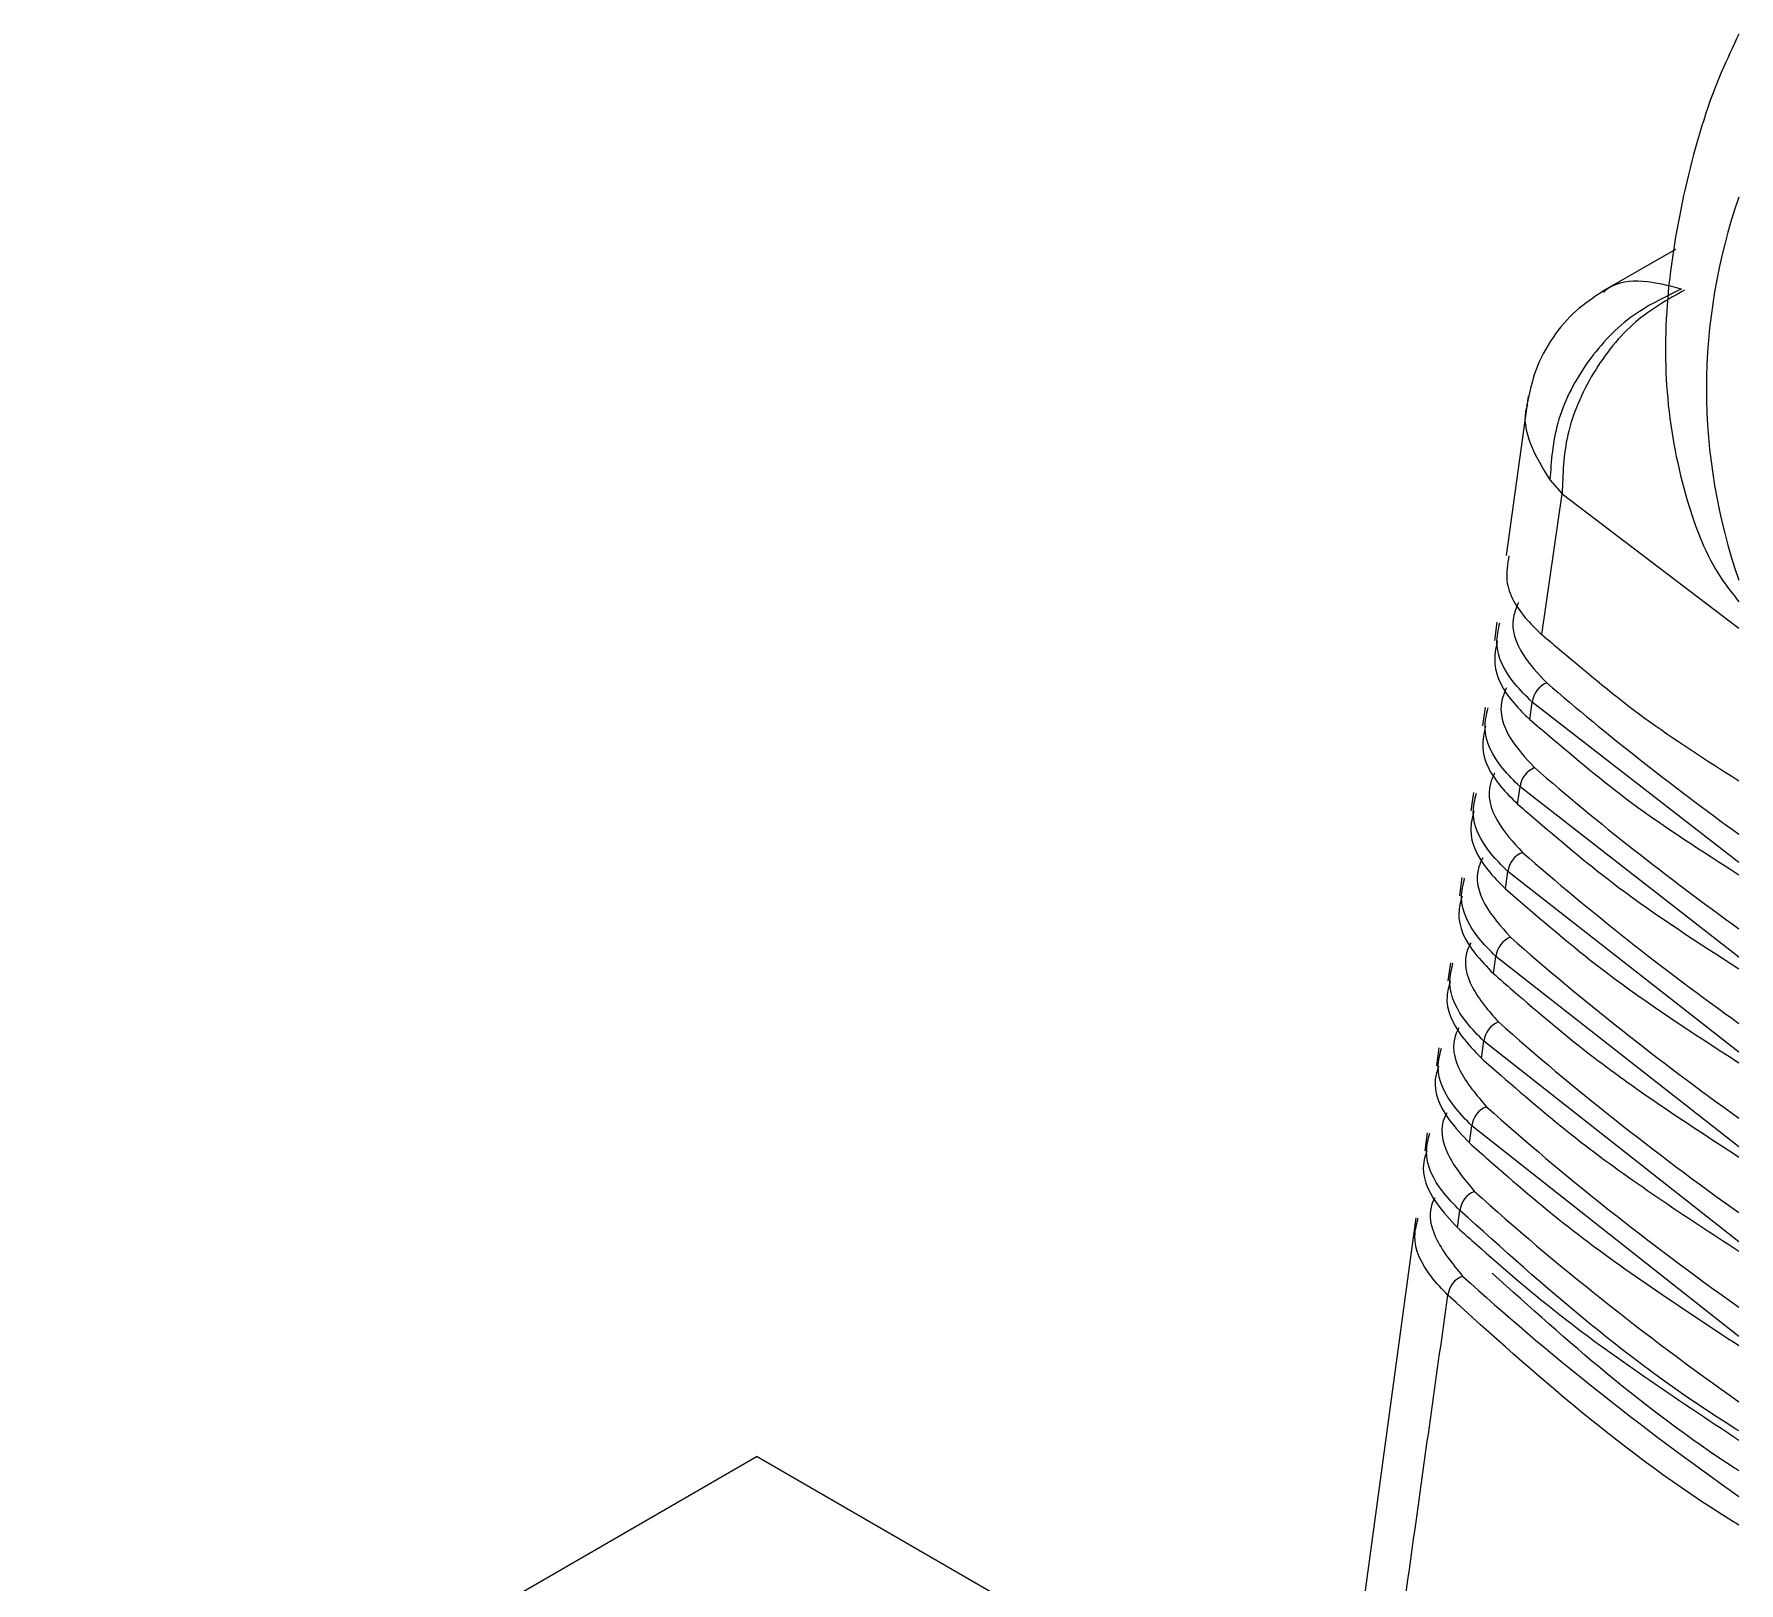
# Model space of a CAD drawing. Extents: x 17.3 to 113.1, y 4.8 to 84.5.
# Drawn here: x 25.653 to 26.62, y 14.753 to 15.631 of the extents above; entities that cross this region are included whole.
import ezdxf

# ---------------------------------------------------------------- set-up
doc = ezdxf.new("R2010")
doc.units = 0
doc.header["$MEASUREMENT"] = 0
doc.layers.add('OBJECT', color=7, linetype='CONTINUOUS')

msp = doc.modelspace()

# ---------------------------------------------------------------- linework, layer by layer
at = {"layer": 'OBJECT'}
for p, q in [((26.58368, 15.50919), (26.54223, 15.48526)), ((26.50016, 15.42577), (26.48769, 15.33565)), ((26.51251, 15.3785), (26.51947, 15.37064)), ((26.50797, 15.29079), (26.51947, 15.37064)), ((26.51947, 15.37064), (26.61971, 15.29445)), ((26.48244, 15.29776), (26.48101, 15.28739)), ((26.47576, 15.24947), (26.47433, 15.23912)), ((26.50107, 15.24274), (26.50247, 15.25255)), ((26.61971, 15.16163), (26.50247, 15.25255)), ((26.46916, 15.20122), (26.46776, 15.19091)), ((26.49419, 15.19469), (26.49559, 15.20448)), ((26.61971, 15.10788), (26.49559, 15.20448)), ((26.46262, 15.153), (26.46123, 15.14271)), ((26.48732, 15.14666), (26.48872, 15.15642)), ((26.61971, 15.05413), (26.48872, 15.15642)), ((26.45608, 15.10478), (26.45469, 15.09452)), ((26.48048, 15.09863), (26.48186, 15.10837)), ((26.61971, 15.00036), (26.48186, 15.10837)), ((26.44954, 15.05657), (26.44815, 15.04632)), ((26.47365, 15.05062), (26.47503, 15.06033)), ((26.61971, 14.94659), (26.47503, 15.06033)), ((26.443, 15.00835), (26.44161, 14.99812)), ((26.46685, 15.00261), (26.46822, 15.0123)), ((26.61971, 14.8928), (26.46822, 15.0123)), ((26.43646, 14.96014), (26.39238, 14.6352)), ((26.46006, 14.95461), (26.46143, 14.96428)), ((26.06297, 14.82472), (25.65284, 14.58796)), ((26.06297, 14.82472), (26.29154, 14.69276))]:
    msp.add_line(p, q, dxfattribs=at)
for centre, radius, start, end in [((26.93121, 15.43024), 0.32989, 160.77814, 199.22186), ((26.51582, 15.25105), 0.01343, 112.41288, 173.59459), ((26.5089, 15.20298), 0.0134, 112.23658, 173.56176), ((26.502, 15.15491), 0.01337, 112.06073, 173.52895), ((26.49512, 15.10686), 0.01334, 111.88575, 173.49682), ((26.48826, 15.05881), 0.01331, 111.71215, 173.46376), ((26.48142, 15.01078), 0.01328, 111.53852, 173.43181), ((26.47459, 14.96275), 0.01325, 111.36539, 173.40004), ((26.46779, 14.91474), 0.01323, 111.19425, 173.3671)]:
    msp.add_arc(centre, radius, start, end, dxfattribs=at)
for centre, major_axis, start_param, end_param in [((28.33238, 15.98556), (2.19481, 0.01673), 3.728866, 3.812771), ((28.33238, 15.93493), (2.19806, 0.01676), 3.725454, 3.814614), ((28.33238, 15.8843), (2.20131, 0.01678), 3.722051, 3.816448), ((28.33238, 15.83368), (2.20456, 0.01681), 3.718656, 3.818272), ((28.33238, 15.78305), (2.20781, 0.01683), 3.715269, 3.820086), ((28.33237, 15.73243), (2.21105, 0.01686), 3.71189, 3.821891), ((28.33237, 15.6818), (2.2143, 0.01688), 3.708519, 3.823687), ((28.33237, 15.63117), (2.21755, 0.01691), 3.705156, 3.825474)]:
    msp.add_ellipse(centre, major_axis=major_axis, ratio=0.582304, start_param=start_param, end_param=end_param, dxfattribs=at)
for points, knots in [([(26.61971, 15.63127), (26.61627, 15.62404), (26.60323, 15.59669), (26.58887, 15.54709), (26.57787, 15.4847), (26.57734, 15.42354), (26.58821, 15.36927), (26.60294, 15.33062), (26.61625, 15.31381), (26.61971, 15.30943)], [0, 0, 0, 0, 0.063675, 0.241034, 0.420455, 0.602839, 0.787656, 0.94478, 1, 1, 1, 1]), ([(26.58716, 15.48672), (26.57971, 15.48862), (26.56481, 15.49242), (26.54969, 15.49055), (26.54381, 15.48561), (26.54284, 15.48478)], [0, 0, 0, 0, 0.454567, 0.909134, 1, 1, 1, 1]), ([(26.54246, 15.4854), (26.53724, 15.48192), (26.52648, 15.47475), (26.51362, 15.45948), (26.50373, 15.44138), (26.50091, 15.42784), (26.4995, 15.42105)], [0, 0, 0, 0, 0.23446, 0.483486, 0.741055, 1, 1, 1, 1]), ([(26.58716, 15.48672), (26.5772, 15.48196), (26.55657, 15.4721), (26.53151, 15.4446), (26.51485, 15.41161), (26.51327, 15.38929), (26.51251, 15.3785)], [0, 0, 0, 0, 0.241562, 0.4999998, 0.7584389, 1, 1, 1, 1]), ([(26.58888, 15.4861), (26.57933, 15.48074), (26.55951, 15.46963), (26.53578, 15.43985), (26.52052, 15.40478), (26.51982, 15.38175), (26.51947, 15.37064)], [0, 0, 0, 0, 0.24117, 0.5, 0.75883, 1, 1, 1, 1]), ([(26.49977, 15.421), (26.49962, 15.42058), (26.49715, 15.41361), (26.50025, 15.39863), (26.50842, 15.38521), (26.51251, 15.3785)], [0, 0, 0, 0, 0.031421, 0.515711, 1, 1, 1, 1]), ([(26.48926, 15.33547), (26.48846, 15.3308), (26.48633, 15.3184), (26.49529, 15.30291), (26.50512, 15.29352), (26.50797, 15.29079)], [0, 0, 0, 0, 0.300153, 0.797328, 1, 1, 1, 1]), ([(26.49465, 15.30891), (26.49354, 15.30616), (26.48962, 15.29642), (26.49497, 15.28007), (26.50578, 15.26866), (26.5107, 15.26347)], [0, 0, 0, 0, 0.176886, 0.625687, 1, 1, 1, 1]), ([(26.50247, 15.25255), (26.49907, 15.25593), (26.4888, 15.2661), (26.4806, 15.28186), (26.48324, 15.29363), (26.48411, 15.29753)], [0, 0, 0, 0, 0.249125, 0.751437, 1, 1, 1, 1]), ([(26.48264, 15.28718), (26.4818, 15.28291), (26.47945, 15.27092), (26.48801, 15.25544), (26.49799, 15.24574), (26.50107, 15.24274)], [0, 0, 0, 0, 0.276799, 0.776584, 1, 1, 1, 1]), ([(26.50797, 15.29079), (26.51173, 15.28763), (26.53052, 15.27178), (26.5649, 15.24283), (26.60126, 15.21966), (26.61971, 15.20791)], [0, 0, 0, 0, 0.109675, 0.548441, 1, 1, 1, 1]), ([(26.48791, 15.26068), (26.48689, 15.2583), (26.48289, 15.24896), (26.48784, 15.2326), (26.49874, 15.22087), (26.50383, 15.21538)], [0, 0, 0, 0, 0.154101, 0.604585, 1, 1, 1, 1]), ([(26.49559, 15.20448), (26.4922, 15.20786), (26.48199, 15.21806), (26.4739, 15.23375), (26.47657, 15.24542), (26.47744, 15.24923)], [0, 0, 0, 0, 0.250534, 0.755677, 1, 1, 1, 1]), ([(26.476, 15.23889), (26.47515, 15.23501), (26.47261, 15.22343), (26.48078, 15.20796), (26.49088, 15.19796), (26.49419, 15.19469)], [0, 0, 0, 0, 0.253505, 0.756056, 1, 1, 1, 1]), ([(26.50107, 15.24274), (26.50481, 15.23956), (26.5235, 15.22368), (26.55995, 15.19291), (26.59877, 15.16806), (26.61971, 15.15466)], [0, 0, 0, 0, 0.103236, 0.516246, 1, 1, 1, 1]), ([(26.48116, 15.21245), (26.48024, 15.21044), (26.47619, 15.20149), (26.48076, 15.18512), (26.49172, 15.17308), (26.49698, 15.16731)], [0, 0, 0, 0, 0.131609, 0.583823, 1, 1, 1, 1]), ([(26.48872, 15.15642), (26.48535, 15.15981), (26.4752, 15.17002), (26.46722, 15.18565), (26.46993, 15.19725), (26.4708, 15.20098)], [0, 0, 0, 0, 0.251734, 0.759287, 1, 1, 1, 1]), ([(26.46935, 15.19068), (26.4685, 15.18716), (26.46579, 15.17596), (26.47359, 15.16048), (26.48381, 15.15019), (26.48732, 15.14666)], [0, 0, 0, 0, 0.231423, 0.73612, 1, 1, 1, 1]), ([(26.49419, 15.19469), (26.4979, 15.19151), (26.51651, 15.17559), (26.55502, 15.14297), (26.59628, 15.11643), (26.61971, 15.10136)], [0, 0, 0, 0, 0.097481, 0.487464, 1, 1, 1, 1]), ([(26.47439, 15.16424), (26.4736, 15.16258), (26.46952, 15.15401), (26.47372, 15.13765), (26.48474, 15.1253), (26.49015, 15.11924)], [0, 0, 0, 0, 0.109394, 0.563383, 1, 1, 1, 1]), ([(26.48186, 15.10837), (26.47852, 15.11176), (26.46843, 15.122), (26.46055, 15.13758), (26.4633, 15.14911), (26.46417, 15.15277)], [0, 0, 0, 0, 0.252791, 0.762468, 1, 1, 1, 1]), ([(26.4627, 15.14248), (26.46186, 15.13931), (26.459, 15.12849), (26.46645, 15.113), (26.47678, 15.10243), (26.48048, 15.09863)], [0, 0, 0, 0, 0.20978, 0.716539, 1, 1, 1, 1]), ([(26.48732, 15.14666), (26.49102, 15.14347), (26.50953, 15.12751), (26.55009, 15.09303), (26.59379, 15.06477), (26.61971, 15.04801)], [0, 0, 0, 0, 0.092305, 0.461579, 1, 1, 1, 1]), ([(26.46762, 15.11605), (26.46696, 15.11473), (26.46287, 15.10654), (26.46674, 15.09017), (26.4778, 15.07752), (26.48333, 15.07118)], [0, 0, 0, 0, 0.08744, 0.543249, 1, 1, 1, 1]), ([(26.47503, 15.06033), (26.47171, 15.06373), (26.46168, 15.07399), (26.4539, 15.08951), (26.45669, 15.10097), (26.45756, 15.10456)], [0, 0, 0, 0, 0.253915, 0.765848, 1, 1, 1, 1]), ([(26.45603, 15.09429), (26.45523, 15.09147), (26.45223, 15.08101), (26.45935, 15.06552), (26.46977, 15.05467), (26.47365, 15.05062)], [0, 0, 0, 0, 0.188244, 0.697188, 1, 1, 1, 1]), ([(26.48048, 15.09863), (26.48416, 15.09543), (26.50256, 15.07944), (26.54517, 15.04307), (26.5913, 15.01308), (26.61971, 14.99461)], [0, 0, 0, 0, 0.087624, 0.438174, 1, 1, 1, 1]), ([(26.46084, 15.06787), (26.46033, 15.06688), (26.45625, 15.05905), (26.4598, 15.0427), (26.47088, 15.02974), (26.47654, 15.02313)], [0, 0, 0, 0, 0.065736, 0.523405, 1, 1, 1, 1]), ([(26.46822, 15.0123), (26.46492, 15.01571), (26.45495, 15.02598), (26.44727, 15.04145), (26.4501, 15.05283), (26.45097, 15.05635)], [0, 0, 0, 0, 0.255105, 0.769429, 1, 1, 1, 1]), ([(26.44936, 15.04611), (26.4486, 15.04362), (26.4455, 15.03352), (26.4523, 15.01805), (26.46279, 15.00691), (26.46685, 15.00261)], [0, 0, 0, 0, 0.166785, 0.678045, 1, 1, 1, 1]), ([(26.47365, 15.05062), (26.47732, 15.04741), (26.49562, 15.03138), (26.54026, 14.99311), (26.58882, 14.96136), (26.61971, 14.94117)], [0, 0, 0, 0, 0.083371, 0.416908, 1, 1, 1, 1]), ([(26.45405, 15.0197), (26.4537, 15.01904), (26.44965, 15.01156), (26.4529, 14.99521), (26.464, 14.98197), (26.46976, 14.9751)], [0, 0, 0, 0, 0.044268, 0.50384, 1, 1, 1, 1]), ([(26.46143, 14.96428), (26.45814, 14.96769), (26.44824, 14.97799), (26.44066, 14.9934), (26.44352, 15.0047), (26.44439, 15.00814)], [0, 0, 0, 0, 0.256364, 0.773219, 1, 1, 1, 1]), ([(26.44268, 14.99792), (26.44198, 14.99577), (26.43879, 14.98603), (26.44528, 14.97057), (26.45585, 14.95916), (26.46006, 14.95461)], [0, 0, 0, 0, 0.145375, 0.659086, 1, 1, 1, 1]), ([(26.46685, 15.00261), (26.47049, 14.9994), (26.4887, 14.98333), (26.53536, 14.94314), (26.58634, 14.90962), (26.61971, 14.88767)], [0, 0, 0, 0, 0.07949, 0.3975, 1, 1, 1, 1]), ([(26.44726, 14.97154), (26.44707, 14.97121), (26.44308, 14.96407), (26.44605, 14.94773), (26.45715, 14.93421), (26.46301, 14.92707)], [0, 0, 0, 0, 0.023027, 0.484541, 1, 1, 1, 1]), ([(26.45465, 14.91627), (26.45139, 14.91969), (26.44155, 14.93), (26.43407, 14.94535), (26.43696, 14.95656), (26.43782, 14.95993)], [0, 0, 0, 0, 0.257695, 0.777224, 1, 1, 1, 1]), ([(26.61971, 14.83928), (26.61915, 14.83963), (26.55825, 14.87734), (26.50961, 14.92101), (26.46143, 14.96428)], [0, 0, 0, 0, 0.009223, 1, 1, 1, 1]), ([(26.46006, 14.95461), (26.46368, 14.95139), (26.4818, 14.93529), (26.53048, 14.89316), (26.58387, 14.85784), (26.61971, 14.83413)], [0, 0, 0, 0, 0.075934, 0.379715, 1, 1, 1, 1]), ([(26.61971, 14.81669), (26.61898, 14.81716), (26.5657, 14.85137), (26.52243, 14.89033), (26.47975, 14.92875)], [0, 0, 0, 0, 0.013725, 1, 1, 1, 1]), ([(26.41041, 14.59968), (26.41893, 14.66101), (26.43358, 14.76649), (26.44843, 14.87208), (26.45465, 14.91627)], [0, 0, 0, 0, 0.581449, 1, 1, 1, 1]), ([(26.61971, 14.78589), (26.61838, 14.78671), (26.55467, 14.82594), (26.50413, 14.87158), (26.45465, 14.91627)], [0, 0, 0, 0, 0.0208919, 1, 1, 1, 1])]:
    msp.add_open_spline(points, degree=3, knots=knots, dxfattribs=at)

doc.saveas('drawing.dxf')
